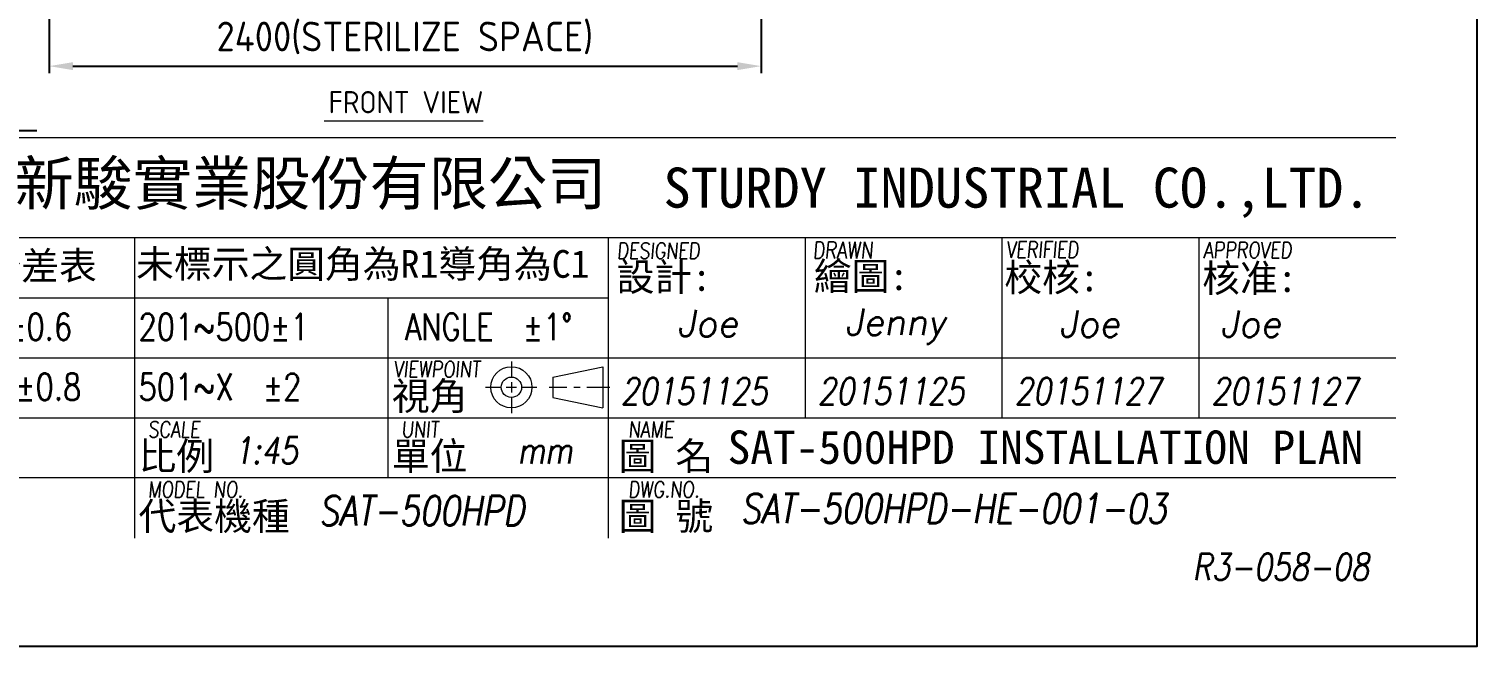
# Model space of a CAD drawing. Header units: millimetres. Extents: x -179594 to 13185, y 0 to 9270.
# Drawn here: x 8303 to 13185, y 0 to 2080 of the extents above; entities that cross this region are included whole.
import ezdxf

# ---------------------------------------------------------------- set-up
doc = ezdxf.new("R2010")
doc.units = ezdxf.units.MM
doc.header["$MEASUREMENT"] = 0
doc.layers.get('0').update_dxf_attribs({"lineweight": 25})
for name, color, linetype, lineweight in [('D', 3, 'Continuous', 13), ('F', 7, 'Continuous', 15), ('T', 4, 'Continuous', 15)]:
    doc.layers.add(name, color=color, linetype=linetype, lineweight=lineweight)
doc.styles.get("Standard").update_dxf_attribs({"font": 'KAIU.TTF'})
doc.styles.add('STU25', font='isocp2.shx')
doc.styles.add('Text', font='romans.shx', dxfattribs={"width": 0.8, "oblique": 10})
doc.dimstyles.new('STU25', dxfattribs={"dimscale": 40, "dimtxt": 2.5, "dimasz": 2, "dimexe": 0.6, "dimexo": 1, "dimgap": 1, "dimtad": 1, "dimdsep": 46, "dimtxsty": 'STU25', "dimcen": 2, "dimazin": 2, "dimtfac": 1, "dimtmove": 0, "dimatfit": 3, "dimfxl": 0, "dimtolj": 1, "dimtzin": 0, "dimarcsym": 0})
doc.dimstyles.new('STU25$7', dxfattribs={"dimscale": 40, "dimtxt": 2.5, "dimasz": 2, "dimexe": 1.25, "dimexo": 0.625, "dimgap": 1, "dimtad": 0, "dimdec": 4, "dimdsep": 46, "dimtxsty": 'STU25', "dimcen": 2.5, "dimazin": 2, "dimtfac": 1, "dimtdec": 4, "dimtmove": 0, "dimatfit": 3, "dimfxl": 0, "dimtolj": 1, "dimtzin": 0, "dimarcsym": 0})

# ---------------------------------------------------------------- blocks, each defined once
blk = doc.blocks.new('*D23')
at = {"layer": 'D', "color": 0, "lineweight": -2}
for p, q in [((8371.4, 2614.6), (8371.4, 1930.7)), ((10771.4, 2614.6), (10771.4, 1930.7)), ((8451.4, 1954.7), (10691.4, 1954.7))]:
    blk.add_line(p, q, dxfattribs=at)
at = {"layer": 'D', "color": 0}
for points in [[(8451.4, 1968.1), (8451.4, 1941.4), (8371.4, 1954.7)], [(10691.4, 1941.4), (10691.4, 1968.1), (10771.4, 1954.7)]]:
    blk.add_solid(points, dxfattribs=at)
at = {"layer": 'Defpoints', "color": 0}
for p in [(8371.4, 2654.6), (10771.4, 2654.6), (10771.4, 1954.7)]:
    blk.add_point(p, dxfattribs=at)
at = {"layer": 'D', "color": 0, "insert": (9570.3, 2049.7), "char_height": 100, "attachment_point": 5, "style": 'STU25'}
blk.add_mtext('\\A1;{\\Fisocp2.shx;2400(STERILIZE SPACE)}', dxfattribs=at)

msp = doc.modelspace()

# ---------------------------------------------------------------- linework, layer by layer
at = {"layer": 'D'}
msp.add_line((9298.914, 1770.505), (9834.44, 1770.505), dxfattribs=at)
at = {"layer": 'Defpoints', "color": 6}
msp.add_lwpolyline([(0, 9270), (0, 0), (13185, 0), (13185, 9270)], close=True, dxfattribs=at)
at = {"layer": 'F', "color": 7}
for p, q in [((7015.979, 1714.021), (12910.979, 1714.021)), ((9510.99, 1714.021), (12910.979, 1714.021)), ((7015.979, 1376.521), (12910.979, 1376.521)), ((8658.479, 1376.521), (8658.479, 769.021)), ((10919.729, 1376.521), (10919.729, 769.021)), ((11583.479, 1376.521), (11583.479, 769.021)), ((12247.229, 1376.521), (12247.229, 769.021)), ((7015.979, 1174.021), (10255.979, 1174.021)), ((9513.479, 1174.021), (9513.479, 769.021)), ((7015.979, 971.521), (12910.979, 971.521)), ((9670.979, 971.521), (12910.979, 971.521)), ((10255.979, 971.521), (12910.979, 971.521)), ((7015.979, 769.021), (12910.979, 769.021)), ((9513.479, 769.021), (9513.479, 566.521)), ((10255.979, 769.021), (10255.979, 364.021)), ((12910.979, 566.521), (7015.979, 566.521))]:
    msp.add_line(p, q, dxfattribs=at)
at = {"layer": 'F'}
for p, q in [((10255.979, 1376.521), (10255.979, 769.021)), ((8658.479, 769.021), (8658.479, 364.021))]:
    msp.add_line(p, q, dxfattribs=at)
at = {"layer": 'F', "color": 0}
for p, q in [((9929.543, 959.212), (9929.543, 906.473)), ((10069.8, 906.473), (10237.382, 941.548)), ((10237.382, 941.548), (10237.382, 802.806)), ((9929.543, 889.511), (9929.543, 854.843)), ((10069.8, 906.473), (10069.8, 837.881)), ((9842.509, 872.177), (9895.248, 872.177)), ((9912.21, 872.177), (9946.877, 872.177)), ((9929.543, 837.881), (9929.543, 785.142)), ((9963.839, 872.177), (10015.444, 872.177)), ((10056.852, 872.177), (10116.244, 872.177)), ((10069.8, 837.881), (10237.382, 802.806)), ((10140.193, 872.177), (10161.267, 872.177)), ((10183.856, 872.177), (10261.18, 872.177))]:
    msp.add_line(p, q, dxfattribs=at)
for radius in [69.371, 34.296]:
    msp.add_circle((9929.543, 872.177), radius, dxfattribs=at)

# ---------------------------------------------------------------- texts
at = {"attachment_point": 1, "style": 'STU25'}
for s, insert, char_height in [('{\\f標楷體|b0|i0|c136|p65;新駿實業股份有限公司}', (8254.625, 1632.93), 146.25), ('{\\f標楷體|b0|i0|c136|p65;STURDY\\H0.9667x; \\H1.034x;INDUSTRIAL CO.,LTD.}', (10442.236, 1612.679), 135)]:
    msp.add_mtext(s, dxfattribs=dict(at, insert=insert, char_height=char_height))
at = {"layer": 'D', "color": 4}
msp.add_text('SAT-500HPD INSTALLATION PLAN', height=112.5, dxfattribs=at).set_placement((10658.57, 613.993))
at = {"layer": 'D', "color": 11, "insert": (9313.348, 1870.658), "char_height": 75, "attachment_point": 1}
msp.add_mtext('{\\Fisocp2.shx;FRONT VIEW}', dxfattribs=at)
at = {"layer": 'F', "lineweight": -3}
for s, height, p in [('未標註者一般公差表', 93.4085, (7385.183, 1235.261)), ('未標示之圓角為R1導角為C1', 93.40847, (8664.31, 1241.309)), ('設計:', 93.4085, (10284.274, 1197.298)), ('繪圖:', 93.4085, (10949.237, 1199.862)), ('校核:', 93.4085, (11591.381, 1195.874)), ('核准:', 93.4085, (12258.537, 1193.373)), ('視角', 93.4085, (9526.751, 796.024)), ('比例', 93.4085, (8672.707, 593.524)), ('單位', 93.4085, (9526.751, 593.524)), ('圖 名', 93.4085, (10291.458, 593.524)), ('代表機種', 93.4085, (8672.707, 391.024)), ('圖 號', 93.4085, (10291.458, 391.024))]:
    msp.add_text(s, height=height, dxfattribs=at).set_placement(p)
at = {"layer": 'F', "color": 1, "lineweight": 15, "style": 'Text', "oblique": 5, "width": 0.8}
for s, height, p in [('DESIGNED', 54, (10285.55, 1305.54)), ('DRAWN', 56.0451, (10945.495, 1306.543)), ('VERIFIED', 54, (11597.433, 1309.051)), ('APPROVED', 54, (12262.51, 1307.802)), ('VIEWPOINT', 54, (9532.291, 905.859)), ('SCALE', 54, (8704.726, 703.359)), ('UNIT', 54, (9558.77, 703.359)), ('NAME', 54, (10323.477, 703.359)), ('MODEL NO.', 54, (8704.726, 500.859)), ('DWG.NO.', 54, (10323.477, 500.859))]:
    msp.add_text(s, height=height, dxfattribs=at).set_placement(p)
at = {"layer": 'F', "lineweight": 20, "style": 'Text', "width": 0.8}
for s, p in [('51~100±0.6', (7844.241, 1031.022)), ('201~500±1', (8672.351, 1031.022)), ('ANGLE  ±1%%D', (9570.421, 1031.022)), ('101~200±0.8', (7813.217, 828.522)), ('501~X  ±2', (8672.351, 828.522))]:
    msp.add_text(s, height=90, dxfattribs=at).set_placement(p)
at = {"layer": 'T', "lineweight": 20, "style": 'Text', "oblique": 10}
for s, p in [('Joe', (10488.752, 1042.833)), ('Jenny', (11054.295, 1047.428)), ('Joe', (11776.242, 1041.183)), ('Joe', (12319.342, 1041.183))]:
    msp.add_text(s, height=90, dxfattribs=at).set_placement(p)
at = {"layer": 'T', "lineweight": 20, "style": 'Text', "oblique": 10, "width": 0.8}
for s, height, p in [('20151125', 90, (10298.827, 814.209)), ('20151125', 90, (10962.577, 814.209)), ('20151127', 90, (11626.327, 814.209)), ('20151127', 90, (12290.077, 814.209)), ('1:45', 90, (8993.52, 614.373)), ('mm', 90, (9950.136, 614.628)), ('SAT-500HPD', 99, (9280.48, 406.77)), ('SAT-500HPD-HE-001-03', 99, (10702.525, 414.18))]:
    msp.add_text(s, height=height, dxfattribs=at).set_placement(p)
at = {"layer": 'T', "linetype": 'Continuous', "lineweight": 20, "insert": (12225.83, 312.023), "char_height": 90, "attachment_point": 1, "style": 'Text'}
msp.add_mtext('R3-058-08', dxfattribs=at)

# ---------------------------------------------------------------- dimensions: what is measured, and where the dimension line sits
at = {"layer": 'D'}
dim = msp.add_linear_dim(base=(10771.356, 1954.734), p1=(8371.356, 2654.578), p2=(10771.356, 2654.578), text='{\\Fisocp2.shx;<>(STERILIZE SPACE)}', dimstyle='STU25', dxfattribs=at)
dim.commit()
dim.dimension.update_dxf_attribs({"geometry": '*D23', "text_midpoint": (9570.311, 1954.734), "dimtype": 160})

# ---------------------------------------------------------------- leaders
msp.add_leader([(5468.123, 1982.843), (5833.151, 1737.893), (8330.007, 1737.893)], dimstyle='STU25$7', override={"dimgap": 1, "dimtad": 0}, dxfattribs=at)

doc.saveas('drawing.dxf')
